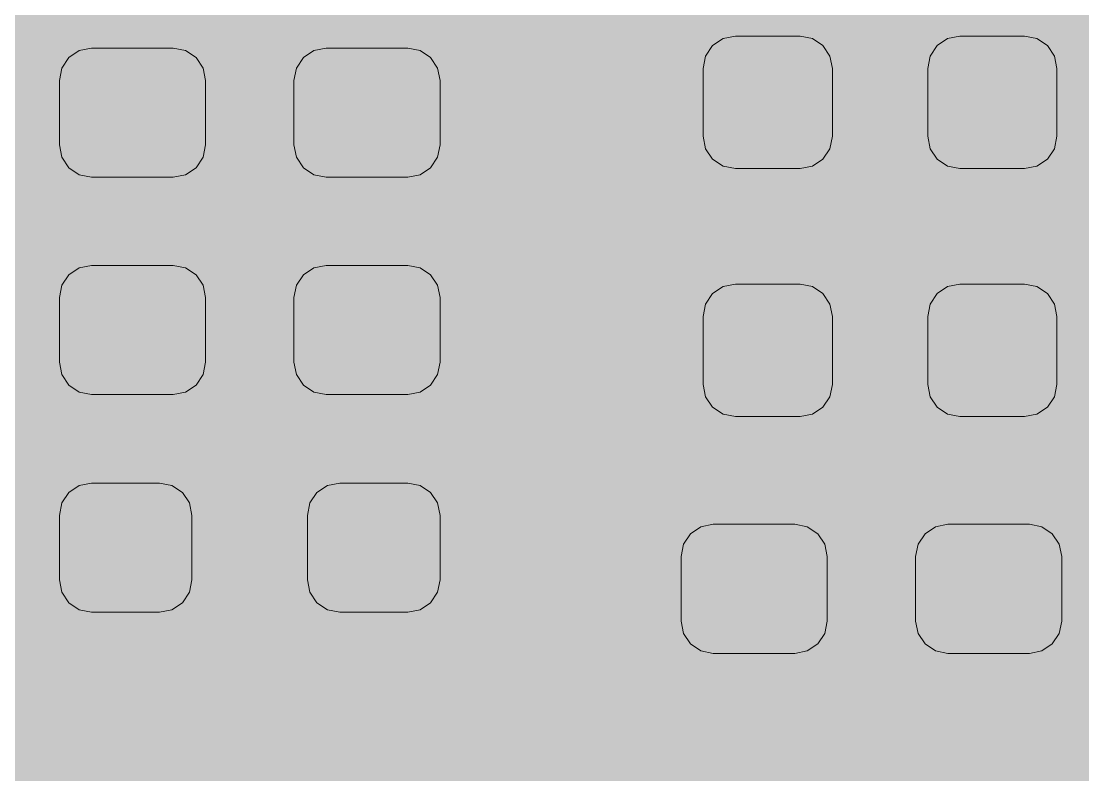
# Model space of a CAD drawing. Header units: millimetres. Extents: x 63.6 to 115, y 77 to 122.7.
# Drawn here: x 76.17 to 83.98, y 111.74 to 117.28 of the extents above; entities that cross this region are included whole.
import ezdxf

# ---------------------------------------------------------------- set-up
doc = ezdxf.new("R2010")
doc.units = ezdxf.units.MM
doc.header["$MEASUREMENT"] = 0
doc.layers.add('Layer 1', color=7, linetype='Continuous', lineweight=0)

# ---------------------------------------------------------------- blocks, each defined once
blk = doc.blocks.new('Block_14')
at = {"layer": 'Layer 1', "true_color": 0x000000, "transparency": 33554687}
h = blk.add_hatch(color=18, dxfattribs=at)
edge = h.paths.add_edge_path()
edge.add_spline(control_points=[(83.5495, 117.1732), (83.5495, 117.1732), (83.6404, 117.1551), (83.6404, 117.1551), (83.6404, 117.1551), (83.7174, 117.1036), (83.7174, 117.1036), (83.7174, 117.1036), (83.7689, 117.0266), (83.7689, 117.0266), (83.7689, 117.0266), (83.787, 116.9357), (83.787, 116.9357), (83.787, 116.9357), (83.787, 116.4357), (83.787, 116.4357), (83.787, 116.4357), (83.7689, 116.3448), (83.7689, 116.3448), (83.7689, 116.3448), (83.7174, 116.2677), (83.7174, 116.2677), (83.7174, 116.2677), (83.6404, 116.2163), (83.6404, 116.2163), (83.6404, 116.2163), (83.5495, 116.1982), (83.5495, 116.1982), (83.5495, 116.1982), (83.0745, 116.1982), (83.0745, 116.1982), (83.0745, 116.1982), (82.9836, 116.2163), (82.9836, 116.2163), (82.9836, 116.2163), (82.9066, 116.2677), (82.9066, 116.2677), (82.9066, 116.2677), (82.8551, 116.3448), (82.8551, 116.3448), (82.8551, 116.3448), (82.837, 116.4357), (82.837, 116.4357), (82.837, 116.4357), (82.837, 116.9357), (82.837, 116.9357), (82.837, 116.9357), (82.8551, 117.0266), (82.8551, 117.0266), (82.8551, 117.0266), (82.9066, 117.1036), (82.9066, 117.1036), (82.9066, 117.1036), (82.9836, 117.1551), (82.9836, 117.1551), (82.9836, 117.1551), (83.0745, 117.1732), (83.0745, 117.1732), (83.0745, 117.1732), (83.5495, 117.1732), (83.5495, 117.1732)], knot_values=[0, 0, 0, 0, 1, 1, 1, 2, 2, 2, 3, 3, 3, 4, 4, 4, 5, 5, 5, 6, 6, 6, 7, 7, 7, 8, 8, 8, 9, 9, 9, 10, 10, 10, 11, 11, 11, 12, 12, 12, 13, 13, 13, 14, 14, 14, 15, 15, 15, 16, 16, 16, 17, 17, 17, 18, 18, 18, 19, 19, 19, 20, 20, 20, 20], degree=3, periodic=0)
h = blk.add_hatch(color=18, dxfattribs=at)
edge = h.paths.add_edge_path()
edge.add_spline(control_points=[(83.5495, 115.3482), (83.5495, 115.3482), (83.6404, 115.3301), (83.6404, 115.3301), (83.6404, 115.3301), (83.7174, 115.2786), (83.7174, 115.2786), (83.7174, 115.2786), (83.7689, 115.2016), (83.7689, 115.2016), (83.7689, 115.2016), (83.787, 115.1107), (83.787, 115.1107), (83.787, 115.1107), (83.787, 114.6107), (83.787, 114.6107), (83.787, 114.6107), (83.7689, 114.5198), (83.7689, 114.5198), (83.7689, 114.5198), (83.7174, 114.4427), (83.7174, 114.4427), (83.7174, 114.4427), (83.6404, 114.3913), (83.6404, 114.3913), (83.6404, 114.3913), (83.5495, 114.3732), (83.5495, 114.3732), (83.5495, 114.3732), (83.0745, 114.3732), (83.0745, 114.3732), (83.0745, 114.3732), (82.9836, 114.3913), (82.9836, 114.3913), (82.9836, 114.3913), (82.9066, 114.4427), (82.9066, 114.4427), (82.9066, 114.4427), (82.8551, 114.5198), (82.8551, 114.5198), (82.8551, 114.5198), (82.837, 114.6107), (82.837, 114.6107), (82.837, 114.6107), (82.837, 115.1107), (82.837, 115.1107), (82.837, 115.1107), (82.8551, 115.2016), (82.8551, 115.2016), (82.8551, 115.2016), (82.9066, 115.2786), (82.9066, 115.2786), (82.9066, 115.2786), (82.9836, 115.3301), (82.9836, 115.3301), (82.9836, 115.3301), (83.0745, 115.3482), (83.0745, 115.3482), (83.0745, 115.3482), (83.5495, 115.3482), (83.5495, 115.3482)], knot_values=[0, 0, 0, 0, 1, 1, 1, 2, 2, 2, 3, 3, 3, 4, 4, 4, 5, 5, 5, 6, 6, 6, 7, 7, 7, 8, 8, 8, 9, 9, 9, 10, 10, 10, 11, 11, 11, 12, 12, 12, 13, 13, 13, 14, 14, 14, 15, 15, 15, 16, 16, 16, 17, 17, 17, 18, 18, 18, 19, 19, 19, 20, 20, 20, 20], degree=3, periodic=0)
at = {"layer": 'Layer 1', "color": 18, "lineweight": 9, "true_color": 0x000000}
for points in [[(83.5495, 117.1732), (83.5495, 117.1732), (83.6404, 117.1551), (83.6404, 117.1551), (83.6404, 117.1551), (83.7174, 117.1036), (83.7174, 117.1036), (83.7174, 117.1036), (83.7689, 117.0266), (83.7689, 117.0266), (83.7689, 117.0266), (83.787, 116.9357), (83.787, 116.9357), (83.787, 116.9357), (83.787, 116.4357), (83.787, 116.4357), (83.787, 116.4357), (83.7689, 116.3448), (83.7689, 116.3448), (83.7689, 116.3448), (83.7174, 116.2677), (83.7174, 116.2677), (83.7174, 116.2677), (83.6404, 116.2163), (83.6404, 116.2163), (83.6404, 116.2163), (83.5495, 116.1982), (83.5495, 116.1982), (83.5495, 116.1982), (83.0745, 116.1982), (83.0745, 116.1982), (83.0745, 116.1982), (82.9836, 116.2163), (82.9836, 116.2163), (82.9836, 116.2163), (82.9066, 116.2677), (82.9066, 116.2677), (82.9066, 116.2677), (82.8551, 116.3448), (82.8551, 116.3448), (82.8551, 116.3448), (82.837, 116.4357), (82.837, 116.4357), (82.837, 116.4357), (82.837, 116.9357), (82.837, 116.9357), (82.837, 116.9357), (82.8551, 117.0266), (82.8551, 117.0266), (82.8551, 117.0266), (82.9066, 117.1036), (82.9066, 117.1036), (82.9066, 117.1036), (82.9836, 117.1551), (82.9836, 117.1551), (82.9836, 117.1551), (83.0745, 117.1732), (83.0745, 117.1732), (83.0745, 117.1732), (83.5495, 117.1732), (83.5495, 117.1732)], [(83.5495, 115.3482), (83.5495, 115.3482), (83.6404, 115.3301), (83.6404, 115.3301), (83.6404, 115.3301), (83.7174, 115.2786), (83.7174, 115.2786), (83.7174, 115.2786), (83.7689, 115.2016), (83.7689, 115.2016), (83.7689, 115.2016), (83.787, 115.1107), (83.787, 115.1107), (83.787, 115.1107), (83.787, 114.6107), (83.787, 114.6107), (83.787, 114.6107), (83.7689, 114.5198), (83.7689, 114.5198), (83.7689, 114.5198), (83.7174, 114.4427), (83.7174, 114.4427), (83.7174, 114.4427), (83.6404, 114.3913), (83.6404, 114.3913), (83.6404, 114.3913), (83.5495, 114.3732), (83.5495, 114.3732), (83.5495, 114.3732), (83.0745, 114.3732), (83.0745, 114.3732), (83.0745, 114.3732), (82.9836, 114.3913), (82.9836, 114.3913), (82.9836, 114.3913), (82.9066, 114.4427), (82.9066, 114.4427), (82.9066, 114.4427), (82.8551, 114.5198), (82.8551, 114.5198), (82.8551, 114.5198), (82.837, 114.6107), (82.837, 114.6107), (82.837, 114.6107), (82.837, 115.1107), (82.837, 115.1107), (82.837, 115.1107), (82.8551, 115.2016), (82.8551, 115.2016), (82.8551, 115.2016), (82.9066, 115.2786), (82.9066, 115.2786), (82.9066, 115.2786), (82.9836, 115.3301), (82.9836, 115.3301), (82.9836, 115.3301), (83.0745, 115.3482), (83.0745, 115.3482), (83.0745, 115.3482), (83.5495, 115.3482), (83.5495, 115.3482)]]:
    blk.add_open_spline(points, degree=3, knots=[0, 0, 0, 0, 1, 1, 1, 2, 2, 2, 3, 3, 3, 4, 4, 4, 5, 5, 5, 6, 6, 6, 7, 7, 7, 8, 8, 8, 9, 9, 9, 10, 10, 10, 11, 11, 11, 12, 12, 12, 13, 13, 13, 14, 14, 14, 15, 15, 15, 16, 16, 16, 17, 17, 17, 18, 18, 18, 19, 19, 19, 20, 20, 20, 20], dxfattribs=at)
blk = doc.blocks.new('Block_43')
at = {"layer": 'Layer 1', "true_color": 0x000000, "transparency": 33554687}
h = blk.add_hatch(color=18, dxfattribs=at)
edge = h.paths.add_edge_path()
edge.add_spline(control_points=[(81.023, 113.3437), (81.023, 113.3437), (81.0411, 113.4346), (81.0411, 113.4346), (81.0411, 113.4346), (81.0926, 113.5116), (81.0926, 113.5116), (81.0926, 113.5116), (81.1696, 113.5631), (81.1696, 113.5631), (81.1696, 113.5631), (81.2605, 113.5812), (81.2605, 113.5812), (81.2605, 113.5812), (81.8605, 113.5812), (81.8605, 113.5812), (81.8605, 113.5812), (81.9514, 113.5631), (81.9514, 113.5631), (81.9514, 113.5631), (82.0284, 113.5116), (82.0284, 113.5116), (82.0284, 113.5116), (82.0799, 113.4346), (82.0799, 113.4346), (82.0799, 113.4346), (82.098, 113.3437), (82.098, 113.3437), (82.098, 113.3437), (82.098, 112.8687), (82.098, 112.8687), (82.098, 112.8687), (82.0799, 112.7778), (82.0799, 112.7778), (82.0799, 112.7778), (82.0284, 112.7007), (82.0284, 112.7007), (82.0284, 112.7007), (81.9514, 112.6493), (81.9514, 112.6493), (81.9514, 112.6493), (81.8605, 112.6312), (81.8605, 112.6312), (81.8605, 112.6312), (81.2605, 112.6312), (81.2605, 112.6312), (81.2605, 112.6312), (81.1696, 112.6493), (81.1696, 112.6493), (81.1696, 112.6493), (81.0926, 112.7007), (81.0926, 112.7007), (81.0926, 112.7007), (81.0411, 112.7778), (81.0411, 112.7778), (81.0411, 112.7778), (81.023, 112.8687), (81.023, 112.8687), (81.023, 112.8687), (81.023, 113.3437), (81.023, 113.3437)], knot_values=[0, 0, 0, 0, 1, 1, 1, 2, 2, 2, 3, 3, 3, 4, 4, 4, 5, 5, 5, 6, 6, 6, 7, 7, 7, 8, 8, 8, 9, 9, 9, 10, 10, 10, 11, 11, 11, 12, 12, 12, 13, 13, 13, 14, 14, 14, 15, 15, 15, 16, 16, 16, 17, 17, 17, 18, 18, 18, 19, 19, 19, 20, 20, 20, 20], degree=3, periodic=0)
h = blk.add_hatch(color=18, dxfattribs=at)
edge = h.paths.add_edge_path()
edge.add_spline(control_points=[(82.748, 113.3437), (82.748, 113.3437), (82.7661, 113.4346), (82.7661, 113.4346), (82.7661, 113.4346), (82.8176, 113.5116), (82.8176, 113.5116), (82.8176, 113.5116), (82.8946, 113.5631), (82.8946, 113.5631), (82.8946, 113.5631), (82.9855, 113.5812), (82.9855, 113.5812), (82.9855, 113.5812), (83.5855, 113.5812), (83.5855, 113.5812), (83.5855, 113.5812), (83.6764, 113.5631), (83.6764, 113.5631), (83.6764, 113.5631), (83.7534, 113.5116), (83.7534, 113.5116), (83.7534, 113.5116), (83.8049, 113.4346), (83.8049, 113.4346), (83.8049, 113.4346), (83.823, 113.3437), (83.823, 113.3437), (83.823, 113.3437), (83.823, 112.8687), (83.823, 112.8687), (83.823, 112.8687), (83.8049, 112.7778), (83.8049, 112.7778), (83.8049, 112.7778), (83.7534, 112.7007), (83.7534, 112.7007), (83.7534, 112.7007), (83.6764, 112.6493), (83.6764, 112.6493), (83.6764, 112.6493), (83.5855, 112.6312), (83.5855, 112.6312), (83.5855, 112.6312), (82.9855, 112.6312), (82.9855, 112.6312), (82.9855, 112.6312), (82.8946, 112.6493), (82.8946, 112.6493), (82.8946, 112.6493), (82.8176, 112.7007), (82.8176, 112.7007), (82.8176, 112.7007), (82.7661, 112.7778), (82.7661, 112.7778), (82.7661, 112.7778), (82.748, 112.8687), (82.748, 112.8687), (82.748, 112.8687), (82.748, 113.3437), (82.748, 113.3437)], knot_values=[0, 0, 0, 0, 1, 1, 1, 2, 2, 2, 3, 3, 3, 4, 4, 4, 5, 5, 5, 6, 6, 6, 7, 7, 7, 8, 8, 8, 9, 9, 9, 10, 10, 10, 11, 11, 11, 12, 12, 12, 13, 13, 13, 14, 14, 14, 15, 15, 15, 16, 16, 16, 17, 17, 17, 18, 18, 18, 19, 19, 19, 20, 20, 20, 20], degree=3, periodic=0)
at = {"layer": 'Layer 1', "color": 18, "lineweight": 9, "true_color": 0x000000}
for points in [[(81.023, 113.3437), (81.023, 113.3437), (81.0411, 113.4346), (81.0411, 113.4346), (81.0411, 113.4346), (81.0926, 113.5116), (81.0926, 113.5116), (81.0926, 113.5116), (81.1696, 113.5631), (81.1696, 113.5631), (81.1696, 113.5631), (81.2605, 113.5812), (81.2605, 113.5812), (81.2605, 113.5812), (81.8605, 113.5812), (81.8605, 113.5812), (81.8605, 113.5812), (81.9514, 113.5631), (81.9514, 113.5631), (81.9514, 113.5631), (82.0284, 113.5116), (82.0284, 113.5116), (82.0284, 113.5116), (82.0799, 113.4346), (82.0799, 113.4346), (82.0799, 113.4346), (82.098, 113.3437), (82.098, 113.3437), (82.098, 113.3437), (82.098, 112.8687), (82.098, 112.8687), (82.098, 112.8687), (82.0799, 112.7778), (82.0799, 112.7778), (82.0799, 112.7778), (82.0284, 112.7007), (82.0284, 112.7007), (82.0284, 112.7007), (81.9514, 112.6493), (81.9514, 112.6493), (81.9514, 112.6493), (81.8605, 112.6312), (81.8605, 112.6312), (81.8605, 112.6312), (81.2605, 112.6312), (81.2605, 112.6312), (81.2605, 112.6312), (81.1696, 112.6493), (81.1696, 112.6493), (81.1696, 112.6493), (81.0926, 112.7007), (81.0926, 112.7007), (81.0926, 112.7007), (81.0411, 112.7778), (81.0411, 112.7778), (81.0411, 112.7778), (81.023, 112.8687), (81.023, 112.8687), (81.023, 112.8687), (81.023, 113.3437), (81.023, 113.3437)], [(82.748, 113.3437), (82.748, 113.3437), (82.7661, 113.4346), (82.7661, 113.4346), (82.7661, 113.4346), (82.8176, 113.5116), (82.8176, 113.5116), (82.8176, 113.5116), (82.8946, 113.5631), (82.8946, 113.5631), (82.8946, 113.5631), (82.9855, 113.5812), (82.9855, 113.5812), (82.9855, 113.5812), (83.5855, 113.5812), (83.5855, 113.5812), (83.5855, 113.5812), (83.6764, 113.5631), (83.6764, 113.5631), (83.6764, 113.5631), (83.7534, 113.5116), (83.7534, 113.5116), (83.7534, 113.5116), (83.8049, 113.4346), (83.8049, 113.4346), (83.8049, 113.4346), (83.823, 113.3437), (83.823, 113.3437), (83.823, 113.3437), (83.823, 112.8687), (83.823, 112.8687), (83.823, 112.8687), (83.8049, 112.7778), (83.8049, 112.7778), (83.8049, 112.7778), (83.7534, 112.7007), (83.7534, 112.7007), (83.7534, 112.7007), (83.6764, 112.6493), (83.6764, 112.6493), (83.6764, 112.6493), (83.5855, 112.6312), (83.5855, 112.6312), (83.5855, 112.6312), (82.9855, 112.6312), (82.9855, 112.6312), (82.9855, 112.6312), (82.8946, 112.6493), (82.8946, 112.6493), (82.8946, 112.6493), (82.8176, 112.7007), (82.8176, 112.7007), (82.8176, 112.7007), (82.7661, 112.7778), (82.7661, 112.7778), (82.7661, 112.7778), (82.748, 112.8687), (82.748, 112.8687), (82.748, 112.8687), (82.748, 113.3437), (82.748, 113.3437)]]:
    blk.add_open_spline(points, degree=3, knots=[0, 0, 0, 0, 1, 1, 1, 2, 2, 2, 3, 3, 3, 4, 4, 4, 5, 5, 5, 6, 6, 6, 7, 7, 7, 8, 8, 8, 9, 9, 9, 10, 10, 10, 11, 11, 11, 12, 12, 12, 13, 13, 13, 14, 14, 14, 15, 15, 15, 16, 16, 16, 17, 17, 17, 18, 18, 18, 19, 19, 19, 20, 20, 20, 20], dxfattribs=at)
blk = doc.blocks.new('Block_46')
at = {"layer": 'Layer 1', "true_color": 0x000000, "transparency": 33554687}
h = blk.add_hatch(color=18, dxfattribs=at)
edge = h.paths.add_edge_path()
edge.add_spline(control_points=[(76.451, 115.2487), (76.451, 115.2487), (76.4691, 115.3396), (76.4691, 115.3396), (76.4691, 115.3396), (76.5206, 115.4166), (76.5206, 115.4166), (76.5206, 115.4166), (76.5976, 115.4681), (76.5976, 115.4681), (76.5976, 115.4681), (76.6885, 115.4862), (76.6885, 115.4862), (76.6885, 115.4862), (77.2885, 115.4862), (77.2885, 115.4862), (77.2885, 115.4862), (77.3794, 115.4681), (77.3794, 115.4681), (77.3794, 115.4681), (77.4564, 115.4166), (77.4564, 115.4166), (77.4564, 115.4166), (77.5079, 115.3396), (77.5079, 115.3396), (77.5079, 115.3396), (77.526, 115.2487), (77.526, 115.2487), (77.526, 115.2487), (77.526, 114.7737), (77.526, 114.7737), (77.526, 114.7737), (77.5079, 114.6828), (77.5079, 114.6828), (77.5079, 114.6828), (77.4564, 114.6057), (77.4564, 114.6057), (77.4564, 114.6057), (77.3794, 114.5543), (77.3794, 114.5543), (77.3794, 114.5543), (77.2885, 114.5362), (77.2885, 114.5362), (77.2885, 114.5362), (76.6885, 114.5362), (76.6885, 114.5362), (76.6885, 114.5362), (76.5976, 114.5543), (76.5976, 114.5543), (76.5976, 114.5543), (76.5206, 114.6057), (76.5206, 114.6057), (76.5206, 114.6057), (76.4691, 114.6828), (76.4691, 114.6828), (76.4691, 114.6828), (76.451, 114.7737), (76.451, 114.7737), (76.451, 114.7737), (76.451, 115.2487), (76.451, 115.2487)], knot_values=[0, 0, 0, 0, 1, 1, 1, 2, 2, 2, 3, 3, 3, 4, 4, 4, 5, 5, 5, 6, 6, 6, 7, 7, 7, 8, 8, 8, 9, 9, 9, 10, 10, 10, 11, 11, 11, 12, 12, 12, 13, 13, 13, 14, 14, 14, 15, 15, 15, 16, 16, 16, 17, 17, 17, 18, 18, 18, 19, 19, 19, 20, 20, 20, 20], degree=3, periodic=0)
h = blk.add_hatch(color=18, dxfattribs=at)
edge = h.paths.add_edge_path()
edge.add_spline(control_points=[(78.176, 115.2487), (78.176, 115.2487), (78.1941, 115.3396), (78.1941, 115.3396), (78.1941, 115.3396), (78.2456, 115.4166), (78.2456, 115.4166), (78.2456, 115.4166), (78.3226, 115.4681), (78.3226, 115.4681), (78.3226, 115.4681), (78.4135, 115.4862), (78.4135, 115.4862), (78.4135, 115.4862), (79.0135, 115.4862), (79.0135, 115.4862), (79.0135, 115.4862), (79.1044, 115.4681), (79.1044, 115.4681), (79.1044, 115.4681), (79.1814, 115.4166), (79.1814, 115.4166), (79.1814, 115.4166), (79.2329, 115.3396), (79.2329, 115.3396), (79.2329, 115.3396), (79.251, 115.2487), (79.251, 115.2487), (79.251, 115.2487), (79.251, 114.7737), (79.251, 114.7737), (79.251, 114.7737), (79.2329, 114.6828), (79.2329, 114.6828), (79.2329, 114.6828), (79.1814, 114.6057), (79.1814, 114.6057), (79.1814, 114.6057), (79.1044, 114.5543), (79.1044, 114.5543), (79.1044, 114.5543), (79.0135, 114.5362), (79.0135, 114.5362), (79.0135, 114.5362), (78.4135, 114.5362), (78.4135, 114.5362), (78.4135, 114.5362), (78.3226, 114.5543), (78.3226, 114.5543), (78.3226, 114.5543), (78.2456, 114.6057), (78.2456, 114.6057), (78.2456, 114.6057), (78.1941, 114.6828), (78.1941, 114.6828), (78.1941, 114.6828), (78.176, 114.7737), (78.176, 114.7737), (78.176, 114.7737), (78.176, 115.2487), (78.176, 115.2487)], knot_values=[0, 0, 0, 0, 1, 1, 1, 2, 2, 2, 3, 3, 3, 4, 4, 4, 5, 5, 5, 6, 6, 6, 7, 7, 7, 8, 8, 8, 9, 9, 9, 10, 10, 10, 11, 11, 11, 12, 12, 12, 13, 13, 13, 14, 14, 14, 15, 15, 15, 16, 16, 16, 17, 17, 17, 18, 18, 18, 19, 19, 19, 20, 20, 20, 20], degree=3, periodic=0)
at = {"layer": 'Layer 1', "color": 18, "lineweight": 9, "true_color": 0x000000}
for points in [[(76.451, 115.2487), (76.451, 115.2487), (76.4691, 115.3396), (76.4691, 115.3396), (76.4691, 115.3396), (76.5206, 115.4166), (76.5206, 115.4166), (76.5206, 115.4166), (76.5976, 115.4681), (76.5976, 115.4681), (76.5976, 115.4681), (76.6885, 115.4862), (76.6885, 115.4862), (76.6885, 115.4862), (77.2885, 115.4862), (77.2885, 115.4862), (77.2885, 115.4862), (77.3794, 115.4681), (77.3794, 115.4681), (77.3794, 115.4681), (77.4564, 115.4166), (77.4564, 115.4166), (77.4564, 115.4166), (77.5079, 115.3396), (77.5079, 115.3396), (77.5079, 115.3396), (77.526, 115.2487), (77.526, 115.2487), (77.526, 115.2487), (77.526, 114.7737), (77.526, 114.7737), (77.526, 114.7737), (77.5079, 114.6828), (77.5079, 114.6828), (77.5079, 114.6828), (77.4564, 114.6057), (77.4564, 114.6057), (77.4564, 114.6057), (77.3794, 114.5543), (77.3794, 114.5543), (77.3794, 114.5543), (77.2885, 114.5362), (77.2885, 114.5362), (77.2885, 114.5362), (76.6885, 114.5362), (76.6885, 114.5362), (76.6885, 114.5362), (76.5976, 114.5543), (76.5976, 114.5543), (76.5976, 114.5543), (76.5206, 114.6057), (76.5206, 114.6057), (76.5206, 114.6057), (76.4691, 114.6828), (76.4691, 114.6828), (76.4691, 114.6828), (76.451, 114.7737), (76.451, 114.7737), (76.451, 114.7737), (76.451, 115.2487), (76.451, 115.2487)], [(78.176, 115.2487), (78.176, 115.2487), (78.1941, 115.3396), (78.1941, 115.3396), (78.1941, 115.3396), (78.2456, 115.4166), (78.2456, 115.4166), (78.2456, 115.4166), (78.3226, 115.4681), (78.3226, 115.4681), (78.3226, 115.4681), (78.4135, 115.4862), (78.4135, 115.4862), (78.4135, 115.4862), (79.0135, 115.4862), (79.0135, 115.4862), (79.0135, 115.4862), (79.1044, 115.4681), (79.1044, 115.4681), (79.1044, 115.4681), (79.1814, 115.4166), (79.1814, 115.4166), (79.1814, 115.4166), (79.2329, 115.3396), (79.2329, 115.3396), (79.2329, 115.3396), (79.251, 115.2487), (79.251, 115.2487), (79.251, 115.2487), (79.251, 114.7737), (79.251, 114.7737), (79.251, 114.7737), (79.2329, 114.6828), (79.2329, 114.6828), (79.2329, 114.6828), (79.1814, 114.6057), (79.1814, 114.6057), (79.1814, 114.6057), (79.1044, 114.5543), (79.1044, 114.5543), (79.1044, 114.5543), (79.0135, 114.5362), (79.0135, 114.5362), (79.0135, 114.5362), (78.4135, 114.5362), (78.4135, 114.5362), (78.4135, 114.5362), (78.3226, 114.5543), (78.3226, 114.5543), (78.3226, 114.5543), (78.2456, 114.6057), (78.2456, 114.6057), (78.2456, 114.6057), (78.1941, 114.6828), (78.1941, 114.6828), (78.1941, 114.6828), (78.176, 114.7737), (78.176, 114.7737), (78.176, 114.7737), (78.176, 115.2487), (78.176, 115.2487)]]:
    blk.add_open_spline(points, degree=3, knots=[0, 0, 0, 0, 1, 1, 1, 2, 2, 2, 3, 3, 3, 4, 4, 4, 5, 5, 5, 6, 6, 6, 7, 7, 7, 8, 8, 8, 9, 9, 9, 10, 10, 10, 11, 11, 11, 12, 12, 12, 13, 13, 13, 14, 14, 14, 15, 15, 15, 16, 16, 16, 17, 17, 17, 18, 18, 18, 19, 19, 19, 20, 20, 20, 20], dxfattribs=at)
blk = doc.blocks.new('Block_49')
at = {"layer": 'Layer 1', "true_color": 0x000000, "transparency": 33554687}
h = blk.add_hatch(color=18, dxfattribs=at)
edge = h.paths.add_edge_path()
edge.add_spline(control_points=[(77.526, 116.3724), (77.526, 116.3724), (77.5079, 116.2815), (77.5079, 116.2815), (77.5079, 116.2815), (77.4564, 116.2045), (77.4564, 116.2045), (77.4564, 116.2045), (77.3794, 116.153), (77.3794, 116.153), (77.3794, 116.153), (77.2885, 116.1349), (77.2885, 116.1349), (77.2885, 116.1349), (76.6885, 116.1349), (76.6885, 116.1349), (76.6885, 116.1349), (76.5976, 116.153), (76.5976, 116.153), (76.5976, 116.153), (76.5206, 116.2045), (76.5206, 116.2045), (76.5206, 116.2045), (76.4691, 116.2815), (76.4691, 116.2815), (76.4691, 116.2815), (76.451, 116.3724), (76.451, 116.3724), (76.451, 116.3724), (76.451, 116.8474), (76.451, 116.8474), (76.451, 116.8474), (76.4691, 116.9383), (76.4691, 116.9383), (76.4691, 116.9383), (76.5206, 117.0153), (76.5206, 117.0153), (76.5206, 117.0153), (76.5976, 117.0668), (76.5976, 117.0668), (76.5976, 117.0668), (76.6885, 117.0849), (76.6885, 117.0849), (76.6885, 117.0849), (77.2885, 117.0849), (77.2885, 117.0849), (77.2885, 117.0849), (77.3794, 117.0668), (77.3794, 117.0668), (77.3794, 117.0668), (77.4564, 117.0153), (77.4564, 117.0153), (77.4564, 117.0153), (77.5079, 116.9383), (77.5079, 116.9383), (77.5079, 116.9383), (77.526, 116.8474), (77.526, 116.8474), (77.526, 116.8474), (77.526, 116.3724), (77.526, 116.3724)], knot_values=[0, 0, 0, 0, 1, 1, 1, 2, 2, 2, 3, 3, 3, 4, 4, 4, 5, 5, 5, 6, 6, 6, 7, 7, 7, 8, 8, 8, 9, 9, 9, 10, 10, 10, 11, 11, 11, 12, 12, 12, 13, 13, 13, 14, 14, 14, 15, 15, 15, 16, 16, 16, 17, 17, 17, 18, 18, 18, 19, 19, 19, 20, 20, 20, 20], degree=3, periodic=0)
h = blk.add_hatch(color=18, dxfattribs=at)
edge = h.paths.add_edge_path()
edge.add_spline(control_points=[(79.251, 116.3724), (79.251, 116.3724), (79.2329, 116.2815), (79.2329, 116.2815), (79.2329, 116.2815), (79.1814, 116.2045), (79.1814, 116.2045), (79.1814, 116.2045), (79.1044, 116.153), (79.1044, 116.153), (79.1044, 116.153), (79.0135, 116.1349), (79.0135, 116.1349), (79.0135, 116.1349), (78.4135, 116.1349), (78.4135, 116.1349), (78.4135, 116.1349), (78.3226, 116.153), (78.3226, 116.153), (78.3226, 116.153), (78.2456, 116.2045), (78.2456, 116.2045), (78.2456, 116.2045), (78.1941, 116.2815), (78.1941, 116.2815), (78.1941, 116.2815), (78.176, 116.3724), (78.176, 116.3724), (78.176, 116.3724), (78.176, 116.8474), (78.176, 116.8474), (78.176, 116.8474), (78.1941, 116.9383), (78.1941, 116.9383), (78.1941, 116.9383), (78.2456, 117.0153), (78.2456, 117.0153), (78.2456, 117.0153), (78.3226, 117.0668), (78.3226, 117.0668), (78.3226, 117.0668), (78.4135, 117.0849), (78.4135, 117.0849), (78.4135, 117.0849), (79.0135, 117.0849), (79.0135, 117.0849), (79.0135, 117.0849), (79.1044, 117.0668), (79.1044, 117.0668), (79.1044, 117.0668), (79.1814, 117.0153), (79.1814, 117.0153), (79.1814, 117.0153), (79.2329, 116.9383), (79.2329, 116.9383), (79.2329, 116.9383), (79.251, 116.8474), (79.251, 116.8474), (79.251, 116.8474), (79.251, 116.3724), (79.251, 116.3724)], knot_values=[0, 0, 0, 0, 1, 1, 1, 2, 2, 2, 3, 3, 3, 4, 4, 4, 5, 5, 5, 6, 6, 6, 7, 7, 7, 8, 8, 8, 9, 9, 9, 10, 10, 10, 11, 11, 11, 12, 12, 12, 13, 13, 13, 14, 14, 14, 15, 15, 15, 16, 16, 16, 17, 17, 17, 18, 18, 18, 19, 19, 19, 20, 20, 20, 20], degree=3, periodic=0)
at = {"layer": 'Layer 1', "color": 18, "lineweight": 9, "true_color": 0x000000}
for points in [[(77.526, 116.3724), (77.526, 116.3724), (77.5079, 116.2815), (77.5079, 116.2815), (77.5079, 116.2815), (77.4564, 116.2045), (77.4564, 116.2045), (77.4564, 116.2045), (77.3794, 116.153), (77.3794, 116.153), (77.3794, 116.153), (77.2885, 116.1349), (77.2885, 116.1349), (77.2885, 116.1349), (76.6885, 116.1349), (76.6885, 116.1349), (76.6885, 116.1349), (76.5976, 116.153), (76.5976, 116.153), (76.5976, 116.153), (76.5206, 116.2045), (76.5206, 116.2045), (76.5206, 116.2045), (76.4691, 116.2815), (76.4691, 116.2815), (76.4691, 116.2815), (76.451, 116.3724), (76.451, 116.3724), (76.451, 116.3724), (76.451, 116.8474), (76.451, 116.8474), (76.451, 116.8474), (76.4691, 116.9383), (76.4691, 116.9383), (76.4691, 116.9383), (76.5206, 117.0153), (76.5206, 117.0153), (76.5206, 117.0153), (76.5976, 117.0668), (76.5976, 117.0668), (76.5976, 117.0668), (76.6885, 117.0849), (76.6885, 117.0849), (76.6885, 117.0849), (77.2885, 117.0849), (77.2885, 117.0849), (77.2885, 117.0849), (77.3794, 117.0668), (77.3794, 117.0668), (77.3794, 117.0668), (77.4564, 117.0153), (77.4564, 117.0153), (77.4564, 117.0153), (77.5079, 116.9383), (77.5079, 116.9383), (77.5079, 116.9383), (77.526, 116.8474), (77.526, 116.8474), (77.526, 116.8474), (77.526, 116.3724), (77.526, 116.3724)], [(79.251, 116.3724), (79.251, 116.3724), (79.2329, 116.2815), (79.2329, 116.2815), (79.2329, 116.2815), (79.1814, 116.2045), (79.1814, 116.2045), (79.1814, 116.2045), (79.1044, 116.153), (79.1044, 116.153), (79.1044, 116.153), (79.0135, 116.1349), (79.0135, 116.1349), (79.0135, 116.1349), (78.4135, 116.1349), (78.4135, 116.1349), (78.4135, 116.1349), (78.3226, 116.153), (78.3226, 116.153), (78.3226, 116.153), (78.2456, 116.2045), (78.2456, 116.2045), (78.2456, 116.2045), (78.1941, 116.2815), (78.1941, 116.2815), (78.1941, 116.2815), (78.176, 116.3724), (78.176, 116.3724), (78.176, 116.3724), (78.176, 116.8474), (78.176, 116.8474), (78.176, 116.8474), (78.1941, 116.9383), (78.1941, 116.9383), (78.1941, 116.9383), (78.2456, 117.0153), (78.2456, 117.0153), (78.2456, 117.0153), (78.3226, 117.0668), (78.3226, 117.0668), (78.3226, 117.0668), (78.4135, 117.0849), (78.4135, 117.0849), (78.4135, 117.0849), (79.0135, 117.0849), (79.0135, 117.0849), (79.0135, 117.0849), (79.1044, 117.0668), (79.1044, 117.0668), (79.1044, 117.0668), (79.1814, 117.0153), (79.1814, 117.0153), (79.1814, 117.0153), (79.2329, 116.9383), (79.2329, 116.9383), (79.2329, 116.9383), (79.251, 116.8474), (79.251, 116.8474), (79.251, 116.8474), (79.251, 116.3724), (79.251, 116.3724)]]:
    blk.add_open_spline(points, degree=3, knots=[0, 0, 0, 0, 1, 1, 1, 2, 2, 2, 3, 3, 3, 4, 4, 4, 5, 5, 5, 6, 6, 6, 7, 7, 7, 8, 8, 8, 9, 9, 9, 10, 10, 10, 11, 11, 11, 12, 12, 12, 13, 13, 13, 14, 14, 14, 15, 15, 15, 16, 16, 16, 17, 17, 17, 18, 18, 18, 19, 19, 19, 20, 20, 20, 20], dxfattribs=at)
blk = doc.blocks.new('Block_54')
at = {"layer": 'Layer 1', "true_color": 0x000000, "transparency": 33554687}
h = blk.add_hatch(color=18, dxfattribs=at)
edge = h.paths.add_edge_path()
edge.add_spline(control_points=[(81.8985, 117.1732), (81.8985, 117.1732), (81.9894, 117.1551), (81.9894, 117.1551), (81.9894, 117.1551), (82.0664, 117.1036), (82.0664, 117.1036), (82.0664, 117.1036), (82.1179, 117.0266), (82.1179, 117.0266), (82.1179, 117.0266), (82.136, 116.9357), (82.136, 116.9357), (82.136, 116.9357), (82.136, 116.4357), (82.136, 116.4357), (82.136, 116.4357), (82.1179, 116.3448), (82.1179, 116.3448), (82.1179, 116.3448), (82.0664, 116.2677), (82.0664, 116.2677), (82.0664, 116.2677), (81.9894, 116.2163), (81.9894, 116.2163), (81.9894, 116.2163), (81.8985, 116.1982), (81.8985, 116.1982), (81.8985, 116.1982), (81.4235, 116.1982), (81.4235, 116.1982), (81.4235, 116.1982), (81.3326, 116.2163), (81.3326, 116.2163), (81.3326, 116.2163), (81.2556, 116.2677), (81.2556, 116.2677), (81.2556, 116.2677), (81.2041, 116.3448), (81.2041, 116.3448), (81.2041, 116.3448), (81.186, 116.4357), (81.186, 116.4357), (81.186, 116.4357), (81.186, 116.9357), (81.186, 116.9357), (81.186, 116.9357), (81.2041, 117.0266), (81.2041, 117.0266), (81.2041, 117.0266), (81.2556, 117.1036), (81.2556, 117.1036), (81.2556, 117.1036), (81.3326, 117.1551), (81.3326, 117.1551), (81.3326, 117.1551), (81.4235, 117.1732), (81.4235, 117.1732), (81.4235, 117.1732), (81.8985, 117.1732), (81.8985, 117.1732)], knot_values=[0, 0, 0, 0, 1, 1, 1, 2, 2, 2, 3, 3, 3, 4, 4, 4, 5, 5, 5, 6, 6, 6, 7, 7, 7, 8, 8, 8, 9, 9, 9, 10, 10, 10, 11, 11, 11, 12, 12, 12, 13, 13, 13, 14, 14, 14, 15, 15, 15, 16, 16, 16, 17, 17, 17, 18, 18, 18, 19, 19, 19, 20, 20, 20, 20], degree=3, periodic=0)
h = blk.add_hatch(color=18, dxfattribs=at)
edge = h.paths.add_edge_path()
edge.add_spline(control_points=[(81.8985, 115.3482), (81.8985, 115.3482), (81.9894, 115.3301), (81.9894, 115.3301), (81.9894, 115.3301), (82.0664, 115.2786), (82.0664, 115.2786), (82.0664, 115.2786), (82.1179, 115.2016), (82.1179, 115.2016), (82.1179, 115.2016), (82.136, 115.1107), (82.136, 115.1107), (82.136, 115.1107), (82.136, 114.6107), (82.136, 114.6107), (82.136, 114.6107), (82.1179, 114.5198), (82.1179, 114.5198), (82.1179, 114.5198), (82.0664, 114.4427), (82.0664, 114.4427), (82.0664, 114.4427), (81.9894, 114.3913), (81.9894, 114.3913), (81.9894, 114.3913), (81.8985, 114.3732), (81.8985, 114.3732), (81.8985, 114.3732), (81.4235, 114.3732), (81.4235, 114.3732), (81.4235, 114.3732), (81.3326, 114.3913), (81.3326, 114.3913), (81.3326, 114.3913), (81.2556, 114.4427), (81.2556, 114.4427), (81.2556, 114.4427), (81.2041, 114.5198), (81.2041, 114.5198), (81.2041, 114.5198), (81.186, 114.6107), (81.186, 114.6107), (81.186, 114.6107), (81.186, 115.1107), (81.186, 115.1107), (81.186, 115.1107), (81.2041, 115.2016), (81.2041, 115.2016), (81.2041, 115.2016), (81.2556, 115.2786), (81.2556, 115.2786), (81.2556, 115.2786), (81.3326, 115.3301), (81.3326, 115.3301), (81.3326, 115.3301), (81.4235, 115.3482), (81.4235, 115.3482), (81.4235, 115.3482), (81.8985, 115.3482), (81.8985, 115.3482)], knot_values=[0, 0, 0, 0, 1, 1, 1, 2, 2, 2, 3, 3, 3, 4, 4, 4, 5, 5, 5, 6, 6, 6, 7, 7, 7, 8, 8, 8, 9, 9, 9, 10, 10, 10, 11, 11, 11, 12, 12, 12, 13, 13, 13, 14, 14, 14, 15, 15, 15, 16, 16, 16, 17, 17, 17, 18, 18, 18, 19, 19, 19, 20, 20, 20, 20], degree=3, periodic=0)
at = {"layer": 'Layer 1', "color": 18, "lineweight": 9, "true_color": 0x000000}
for points in [[(81.8985, 117.1732), (81.8985, 117.1732), (81.9894, 117.1551), (81.9894, 117.1551), (81.9894, 117.1551), (82.0664, 117.1036), (82.0664, 117.1036), (82.0664, 117.1036), (82.1179, 117.0266), (82.1179, 117.0266), (82.1179, 117.0266), (82.136, 116.9357), (82.136, 116.9357), (82.136, 116.9357), (82.136, 116.4357), (82.136, 116.4357), (82.136, 116.4357), (82.1179, 116.3448), (82.1179, 116.3448), (82.1179, 116.3448), (82.0664, 116.2677), (82.0664, 116.2677), (82.0664, 116.2677), (81.9894, 116.2163), (81.9894, 116.2163), (81.9894, 116.2163), (81.8985, 116.1982), (81.8985, 116.1982), (81.8985, 116.1982), (81.4235, 116.1982), (81.4235, 116.1982), (81.4235, 116.1982), (81.3326, 116.2163), (81.3326, 116.2163), (81.3326, 116.2163), (81.2556, 116.2677), (81.2556, 116.2677), (81.2556, 116.2677), (81.2041, 116.3448), (81.2041, 116.3448), (81.2041, 116.3448), (81.186, 116.4357), (81.186, 116.4357), (81.186, 116.4357), (81.186, 116.9357), (81.186, 116.9357), (81.186, 116.9357), (81.2041, 117.0266), (81.2041, 117.0266), (81.2041, 117.0266), (81.2556, 117.1036), (81.2556, 117.1036), (81.2556, 117.1036), (81.3326, 117.1551), (81.3326, 117.1551), (81.3326, 117.1551), (81.4235, 117.1732), (81.4235, 117.1732), (81.4235, 117.1732), (81.8985, 117.1732), (81.8985, 117.1732)], [(81.8985, 115.3482), (81.8985, 115.3482), (81.9894, 115.3301), (81.9894, 115.3301), (81.9894, 115.3301), (82.0664, 115.2786), (82.0664, 115.2786), (82.0664, 115.2786), (82.1179, 115.2016), (82.1179, 115.2016), (82.1179, 115.2016), (82.136, 115.1107), (82.136, 115.1107), (82.136, 115.1107), (82.136, 114.6107), (82.136, 114.6107), (82.136, 114.6107), (82.1179, 114.5198), (82.1179, 114.5198), (82.1179, 114.5198), (82.0664, 114.4427), (82.0664, 114.4427), (82.0664, 114.4427), (81.9894, 114.3913), (81.9894, 114.3913), (81.9894, 114.3913), (81.8985, 114.3732), (81.8985, 114.3732), (81.8985, 114.3732), (81.4235, 114.3732), (81.4235, 114.3732), (81.4235, 114.3732), (81.3326, 114.3913), (81.3326, 114.3913), (81.3326, 114.3913), (81.2556, 114.4427), (81.2556, 114.4427), (81.2556, 114.4427), (81.2041, 114.5198), (81.2041, 114.5198), (81.2041, 114.5198), (81.186, 114.6107), (81.186, 114.6107), (81.186, 114.6107), (81.186, 115.1107), (81.186, 115.1107), (81.186, 115.1107), (81.2041, 115.2016), (81.2041, 115.2016), (81.2041, 115.2016), (81.2556, 115.2786), (81.2556, 115.2786), (81.2556, 115.2786), (81.3326, 115.3301), (81.3326, 115.3301), (81.3326, 115.3301), (81.4235, 115.3482), (81.4235, 115.3482), (81.4235, 115.3482), (81.8985, 115.3482), (81.8985, 115.3482)]]:
    blk.add_open_spline(points, degree=3, knots=[0, 0, 0, 0, 1, 1, 1, 2, 2, 2, 3, 3, 3, 4, 4, 4, 5, 5, 5, 6, 6, 6, 7, 7, 7, 8, 8, 8, 9, 9, 9, 10, 10, 10, 11, 11, 11, 12, 12, 12, 13, 13, 13, 14, 14, 14, 15, 15, 15, 16, 16, 16, 17, 17, 17, 18, 18, 18, 19, 19, 19, 20, 20, 20, 20], dxfattribs=at)
blk = doc.blocks.new('Block_67')
at = {"layer": 'Layer 1', "true_color": 0x000000, "transparency": 33554687}
h = blk.add_hatch(color=18, dxfattribs=at)
edge = h.paths.add_edge_path()
edge.add_spline(control_points=[(76.451, 113.647), (76.451, 113.647), (76.4691, 113.7379), (76.4691, 113.7379), (76.4691, 113.7379), (76.5206, 113.8149), (76.5206, 113.8149), (76.5206, 113.8149), (76.5976, 113.8664), (76.5976, 113.8664), (76.5976, 113.8664), (76.6885, 113.8845), (76.6885, 113.8845), (76.6885, 113.8845), (77.1885, 113.8845), (77.1885, 113.8845), (77.1885, 113.8845), (77.2794, 113.8664), (77.2794, 113.8664), (77.2794, 113.8664), (77.3564, 113.8149), (77.3564, 113.8149), (77.3564, 113.8149), (77.4079, 113.7379), (77.4079, 113.7379), (77.4079, 113.7379), (77.426, 113.647), (77.426, 113.647), (77.426, 113.647), (77.426, 113.172), (77.426, 113.172), (77.426, 113.172), (77.4079, 113.0811), (77.4079, 113.0811), (77.4079, 113.0811), (77.3564, 113.0041), (77.3564, 113.0041), (77.3564, 113.0041), (77.2794, 112.9526), (77.2794, 112.9526), (77.2794, 112.9526), (77.1885, 112.9345), (77.1885, 112.9345), (77.1885, 112.9345), (76.6885, 112.9345), (76.6885, 112.9345), (76.6885, 112.9345), (76.5976, 112.9526), (76.5976, 112.9526), (76.5976, 112.9526), (76.5206, 113.0041), (76.5206, 113.0041), (76.5206, 113.0041), (76.4691, 113.0811), (76.4691, 113.0811), (76.4691, 113.0811), (76.451, 113.172), (76.451, 113.172), (76.451, 113.172), (76.451, 113.647), (76.451, 113.647)], knot_values=[0, 0, 0, 0, 1, 1, 1, 2, 2, 2, 3, 3, 3, 4, 4, 4, 5, 5, 5, 6, 6, 6, 7, 7, 7, 8, 8, 8, 9, 9, 9, 10, 10, 10, 11, 11, 11, 12, 12, 12, 13, 13, 13, 14, 14, 14, 15, 15, 15, 16, 16, 16, 17, 17, 17, 18, 18, 18, 19, 19, 19, 20, 20, 20, 20], degree=3, periodic=0)
h = blk.add_hatch(color=18, dxfattribs=at)
edge = h.paths.add_edge_path()
edge.add_spline(control_points=[(78.276, 113.647), (78.276, 113.647), (78.2941, 113.7379), (78.2941, 113.7379), (78.2941, 113.7379), (78.3456, 113.8149), (78.3456, 113.8149), (78.3456, 113.8149), (78.4226, 113.8664), (78.4226, 113.8664), (78.4226, 113.8664), (78.5135, 113.8845), (78.5135, 113.8845), (78.5135, 113.8845), (79.0135, 113.8845), (79.0135, 113.8845), (79.0135, 113.8845), (79.1044, 113.8664), (79.1044, 113.8664), (79.1044, 113.8664), (79.1814, 113.8149), (79.1814, 113.8149), (79.1814, 113.8149), (79.2329, 113.7379), (79.2329, 113.7379), (79.2329, 113.7379), (79.251, 113.647), (79.251, 113.647), (79.251, 113.647), (79.251, 113.172), (79.251, 113.172), (79.251, 113.172), (79.2329, 113.0811), (79.2329, 113.0811), (79.2329, 113.0811), (79.1814, 113.0041), (79.1814, 113.0041), (79.1814, 113.0041), (79.1044, 112.9526), (79.1044, 112.9526), (79.1044, 112.9526), (79.0135, 112.9345), (79.0135, 112.9345), (79.0135, 112.9345), (78.5135, 112.9345), (78.5135, 112.9345), (78.5135, 112.9345), (78.4226, 112.9526), (78.4226, 112.9526), (78.4226, 112.9526), (78.3456, 113.0041), (78.3456, 113.0041), (78.3456, 113.0041), (78.2941, 113.0811), (78.2941, 113.0811), (78.2941, 113.0811), (78.276, 113.172), (78.276, 113.172), (78.276, 113.172), (78.276, 113.647), (78.276, 113.647)], knot_values=[0, 0, 0, 0, 1, 1, 1, 2, 2, 2, 3, 3, 3, 4, 4, 4, 5, 5, 5, 6, 6, 6, 7, 7, 7, 8, 8, 8, 9, 9, 9, 10, 10, 10, 11, 11, 11, 12, 12, 12, 13, 13, 13, 14, 14, 14, 15, 15, 15, 16, 16, 16, 17, 17, 17, 18, 18, 18, 19, 19, 19, 20, 20, 20, 20], degree=3, periodic=0)
at = {"layer": 'Layer 1', "color": 18, "lineweight": 9, "true_color": 0x000000}
for points in [[(76.451, 113.647), (76.451, 113.647), (76.4691, 113.7379), (76.4691, 113.7379), (76.4691, 113.7379), (76.5206, 113.8149), (76.5206, 113.8149), (76.5206, 113.8149), (76.5976, 113.8664), (76.5976, 113.8664), (76.5976, 113.8664), (76.6885, 113.8845), (76.6885, 113.8845), (76.6885, 113.8845), (77.1885, 113.8845), (77.1885, 113.8845), (77.1885, 113.8845), (77.2794, 113.8664), (77.2794, 113.8664), (77.2794, 113.8664), (77.3564, 113.8149), (77.3564, 113.8149), (77.3564, 113.8149), (77.4079, 113.7379), (77.4079, 113.7379), (77.4079, 113.7379), (77.426, 113.647), (77.426, 113.647), (77.426, 113.647), (77.426, 113.172), (77.426, 113.172), (77.426, 113.172), (77.4079, 113.0811), (77.4079, 113.0811), (77.4079, 113.0811), (77.3564, 113.0041), (77.3564, 113.0041), (77.3564, 113.0041), (77.2794, 112.9526), (77.2794, 112.9526), (77.2794, 112.9526), (77.1885, 112.9345), (77.1885, 112.9345), (77.1885, 112.9345), (76.6885, 112.9345), (76.6885, 112.9345), (76.6885, 112.9345), (76.5976, 112.9526), (76.5976, 112.9526), (76.5976, 112.9526), (76.5206, 113.0041), (76.5206, 113.0041), (76.5206, 113.0041), (76.4691, 113.0811), (76.4691, 113.0811), (76.4691, 113.0811), (76.451, 113.172), (76.451, 113.172), (76.451, 113.172), (76.451, 113.647), (76.451, 113.647)], [(78.276, 113.647), (78.276, 113.647), (78.2941, 113.7379), (78.2941, 113.7379), (78.2941, 113.7379), (78.3456, 113.8149), (78.3456, 113.8149), (78.3456, 113.8149), (78.4226, 113.8664), (78.4226, 113.8664), (78.4226, 113.8664), (78.5135, 113.8845), (78.5135, 113.8845), (78.5135, 113.8845), (79.0135, 113.8845), (79.0135, 113.8845), (79.0135, 113.8845), (79.1044, 113.8664), (79.1044, 113.8664), (79.1044, 113.8664), (79.1814, 113.8149), (79.1814, 113.8149), (79.1814, 113.8149), (79.2329, 113.7379), (79.2329, 113.7379), (79.2329, 113.7379), (79.251, 113.647), (79.251, 113.647), (79.251, 113.647), (79.251, 113.172), (79.251, 113.172), (79.251, 113.172), (79.2329, 113.0811), (79.2329, 113.0811), (79.2329, 113.0811), (79.1814, 113.0041), (79.1814, 113.0041), (79.1814, 113.0041), (79.1044, 112.9526), (79.1044, 112.9526), (79.1044, 112.9526), (79.0135, 112.9345), (79.0135, 112.9345), (79.0135, 112.9345), (78.5135, 112.9345), (78.5135, 112.9345), (78.5135, 112.9345), (78.4226, 112.9526), (78.4226, 112.9526), (78.4226, 112.9526), (78.3456, 113.0041), (78.3456, 113.0041), (78.3456, 113.0041), (78.2941, 113.0811), (78.2941, 113.0811), (78.2941, 113.0811), (78.276, 113.172), (78.276, 113.172), (78.276, 113.172), (78.276, 113.647), (78.276, 113.647)]]:
    blk.add_open_spline(points, degree=3, knots=[0, 0, 0, 0, 1, 1, 1, 2, 2, 2, 3, 3, 3, 4, 4, 4, 5, 5, 5, 6, 6, 6, 7, 7, 7, 8, 8, 8, 9, 9, 9, 10, 10, 10, 11, 11, 11, 12, 12, 12, 13, 13, 13, 14, 14, 14, 15, 15, 15, 16, 16, 16, 17, 17, 17, 18, 18, 18, 19, 19, 19, 20, 20, 20, 20], dxfattribs=at)

msp = doc.modelspace()

# ---------------------------------------------------------------- hatches: boundary and pattern name
at = {"layer": 'Layer 1', "true_color": 0x000000, "transparency": 33554687}
h = msp.add_hatch(color=18, dxfattribs=at)
h.dxf.hatch_style = 2
edge = h.paths.add_edge_path()
edge.add_spline(control_points=[(78.9732, 122.6722), (67.9275, 116.9794), (63.5882, 103.4101), (69.281, 92.3644), (74.9738, 81.3187), (88.5431, 76.9794), (99.5888, 82.6722), (110.6345, 88.365), (114.9738, 101.9343), (109.281, 112.98), (107.1369, 117.1401), (103.7489, 120.5281), (99.5888, 122.6722)], knot_values=[0, 0, 0, 0, 1, 1, 1, 2, 2, 2, 3, 3, 3, 4, 4, 4, 4], degree=3, periodic=0)
edge.add_line((99.5888, 122.6722), (78.9732, 122.6722))

# ---------------------------------------------------------------- linework, layer by layer
at = {"layer": 'Layer 1', "color": 18, "lineweight": 9, "true_color": 0x000000}
msp.add_open_spline([(78.9732, 122.6722), (67.9275, 116.9794), (63.5882, 103.4101), (69.281, 92.3644), (74.9738, 81.3187), (88.5431, 76.9794), (99.5888, 82.6722), (110.6345, 88.365), (114.9738, 101.9343), (109.281, 112.98), (107.1369, 117.1401), (103.7489, 120.5281), (99.5888, 122.6722)], degree=3, knots=[0, 0, 0, 0, 1, 1, 1, 2, 2, 2, 3, 3, 3, 4, 4, 4, 4], dxfattribs=at)

# ---------------------------------------------------------------- block references
at = {"layer": 'Layer 1'}
for name in ['Block_54', 'Block_14', 'Block_49', 'Block_46', 'Block_67', 'Block_43']:
    msp.add_blockref(name, (0, 0), dxfattribs=at)

doc.saveas('drawing.dxf')
